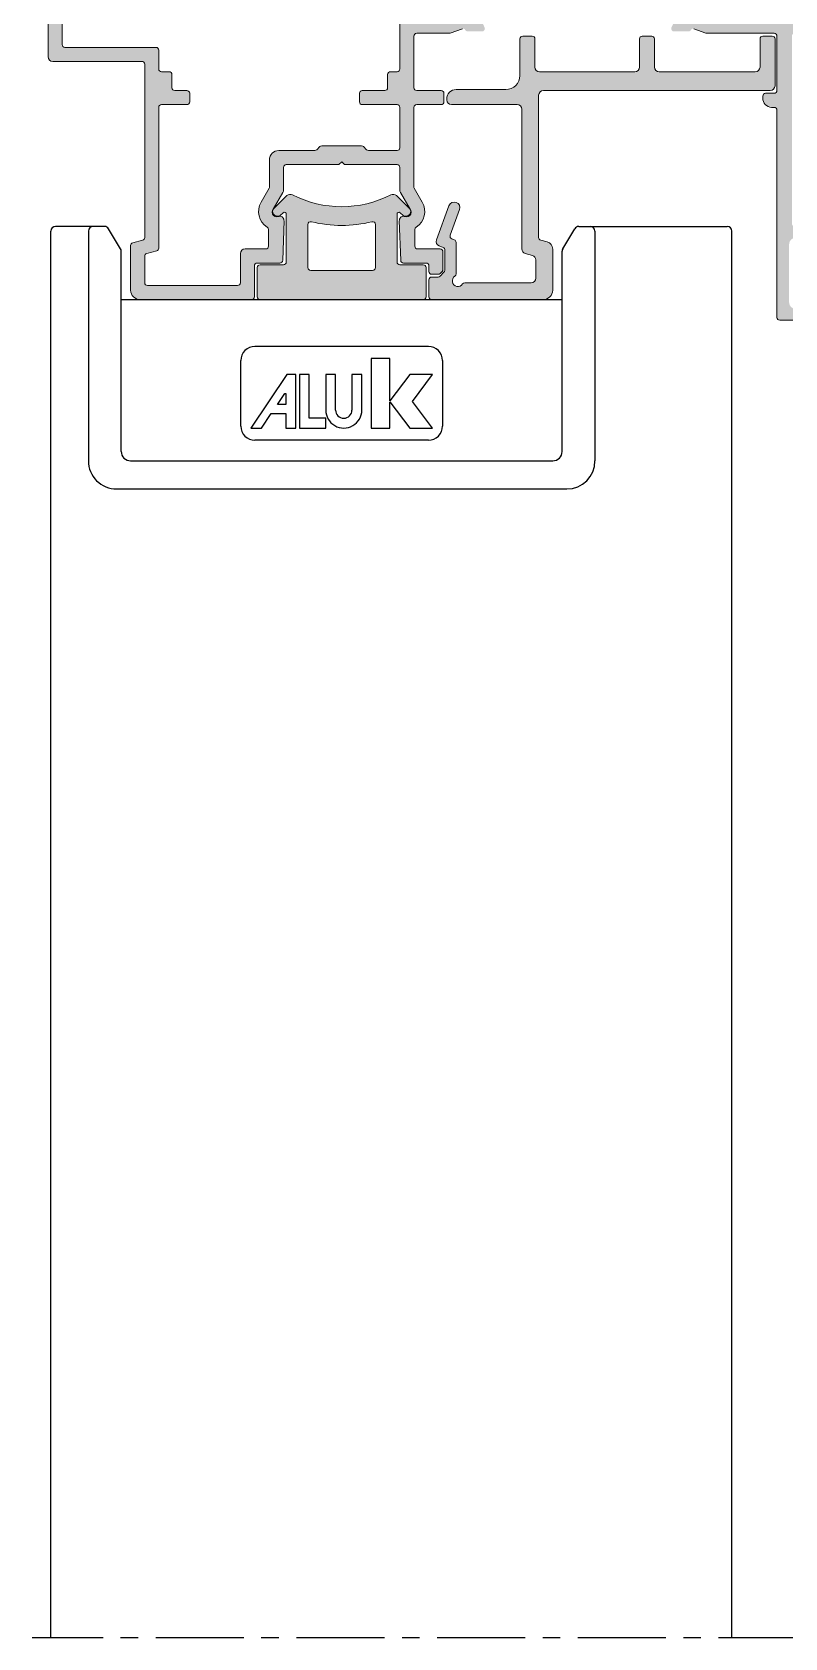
# Model space of a CAD drawing. Header units: millimetres. Extents: x -576 to 4430, y -1196 to 2690.
# Drawn here: x 2194.8 to 2235, y -696.5 to -610.9 of the extents above; entities that cross this region are included whole.
import ezdxf

# ---------------------------------------------------------------- set-up
doc = ezdxf.new("R2010")
doc.units = ezdxf.units.MM
doc.header["$LTSCALE"] = 0.25
doc.header["$MEASUREMENT"] = 0
doc.linetypes.add('CENTER', pattern=[2, 1.25, -0.25, 0.25, -0.25])
for name, color, linetype, lineweight in [('01_Aluminium [Thin]', 141, 'Continuous', 18), ('01_Fill Plastic', 253, 'Continuous', 0), ('01_Plastic', 3, 'Continuous', 20)]:
    doc.layers.add(name, color=color, linetype=linetype, lineweight=lineweight)
doc.layers.add('01_Fill Aluminum', color=7, linetype='Continuous', lineweight=0, true_color=0xdcdcdc)
doc.layers.add('ASSI', color=1, linetype='CENTER')
doc.layers.add('FINE', color=7, linetype='Continuous')

msp = doc.modelspace()

# ---------------------------------------------------------------- hatches: boundary and pattern name
at = {"layer": '01_Fill Aluminum', "ltscale": 0.25}
h = msp.add_hatch(color=256, dxfattribs=at)
h.dxf.hatch_style = 1
h.paths.add_polyline_path([(2218.813957790859, -603.5622704521099), (2218.024493671455, -603.5674990015009, 0.2944133975809888), (2217.917930254977, -603.6372048690798), (2217.914646103955, -603.6445811930477, -0.3927928019922019), (2217.767544930004, -603.7073582839731), (2217.092006492497, -603.4644401764328), (2216.331898843328, -603.4644401764331, 0.4142135623730049), (2216.181898843328, -603.6144401764328), (2216.181898843328, -605.8144401764326, -0.4142135623730951), (2216.031898843328, -605.9644401764328), (2204.731898843327, -605.9644401764328, -0.4142135623730949), (2204.581898843328, -605.8144401764331), (2204.581898843328, -603.6144401764327, 0.41421356237315), (2204.431898843327, -603.4644401764328), (2203.216827400172, -603.4644401764331, 0.2634471391022748), (2203.088203461316, -603.5372658131188), (2202.853274904471, -603.9288134078612, 0.1359329595457026), (2202.831898843328, -604.0059877711755), (2202.831898843328, -604.0644401764331, 0.4142135623730949), (2202.981898843327, -604.2144401764328), (2203.681898843327, -604.2144401764328, -0.4142135623730951), (2203.831898843328, -604.3644401764332), (2203.831898843328, -605.8144401764326, -0.4142135623730951), (2203.681898843327, -605.9644401764328), (2196.731898843327, -605.9644401764328, -0.4142135623730949), (2196.581898843328, -605.8144401764331), (2196.581898843328, -604.3644401764327, -0.414213562373095), (2196.731898843328, -604.2144401764328), (2197.681898843327, -604.2144401764328, 0.4142135623730951), (2197.831898843328, -604.0644401764326), (2197.831898843328, -604.0059877711753, 0.1359329595457046), (2197.810522782184, -603.9288134078613), (2197.575594225339, -603.537265813119, 0.2634471391023238), (2197.446970286482, -603.4644401764328), (2195.831898843327, -603.4644401764328, 0.4142135623730949), (2195.681898843327, -603.6144401764332), (2195.681898843327, -612.2144401764328, 0.4142135623730951), (2195.931898843327, -612.4644401764328), (2200.681898843327, -612.4644401764328, -0.4142135623730951), (2200.831898843328, -612.6144401764332), (2200.831898843328, -621.8493411282357, -0.3394542588633374), (2200.720721700093, -621.9942300021793), (2200.193075986562, -622.1356122450097, 0.3394542588633362), (2200.081898843328, -622.2805011189528), (2200.081898843328, -624.6644401764329, 0.4142135623730951), (2200.581898843328, -625.1644401764329), (2206.531898843328, -625.1644401764329, 0.4142135623730951), (2206.681898843328, -625.0144401764326), (2206.681898843328, -623.3644401764327, -0.414213562373095), (2206.831898843328, -623.2144401764328), (2208.037045527107, -623.2144401764328, 0.4040262258352606), (2208.18695415116, -623.0696751009382), (2208.260165895364, -620.9731650506084, 0.4244748162094996), (2208.010318188609, -620.7144401764328), (2207.902213468949, -620.7144401764328, -0.577350269189642), (2207.685707118003, -620.3394401764326), (2208.198405194273, -619.4514210593899, 0.1316524975874089), (2208.231898843327, -619.32642105939), (2208.231898843327, -618.1144401764332, -0.4142135623730949), (2208.381898843327, -617.9644401764328), (2211.181898843328, -617.9644401764328), (2211.331898843328, -617.8144401764328), (2211.481898843327, -617.9644401764328), (2214.281898843328, -617.9644401764328, -0.4142135623730951), (2214.431898843328, -618.1144401764332), (2214.431898843328, -619.32642105939, 0.1316524975874098), (2214.465392492382, -619.4514210593899), (2214.978090568652, -620.3394401764326, -0.5773502691896399), (2214.761584217706, -620.7144401764328), (2214.653479498046, -620.7144401764328, 0.424474816209498), (2214.403631791291, -620.9731650506084), (2214.476843535495, -623.0696751009382, 0.4040262258352624), (2214.626752159548, -623.2144401764328), (2215.831898843327, -623.2144401764328, -0.4142135623730952), (2215.981898843327, -623.3644401764327), (2215.981898843327, -623.6644401764325, 0.4142135623730951), (2216.131898843327, -623.8144401764328), (2216.469766808971, -623.8144401764328, 0.1989123673791299), (2216.575832826149, -623.770506193611), (2216.687964860505, -623.6583741592553, 0.1989123673801836), (2216.731898843327, -623.5523081420773), (2216.731898843327, -622.6144401764327, 0.4142135623730952), (2216.581898843327, -622.4644401764328), (2215.381898843327, -622.4644401764328, -0.4142135623730951), (2215.231898843327, -622.3144401764326), (2215.231898843327, -621.4327943292307, -0.2556261226087317), (2215.300988239985, -621.306487265822, 0.4007659234398278), (2215.627609621491, -619.9644401764326), (2215.201982693752, -619.2272327125204, -0.1316524975874248), (2215.18188650432, -619.1522327125203), (2215.18188650432, -614.9144401764328, -0.414213562373095), (2215.331886504319, -614.764440176433), (2216.63188650432, -614.764440176433, 0.4142135623730951), (2216.78188650432, -614.6144401764327), (2216.78188650432, -614.1644401764332, 0.414213562373043), (2216.63188650432, -614.014440176433), (2215.331886504319, -614.0144401764328, -0.4142135623730429), (2215.18188650432, -613.864440176433), (2215.18188650432, -611.1144401764327, -0.414213562373095), (2215.33188650432, -610.9644401764328), (2217.091980278992, -610.9644401764328), (2217.767544930004, -610.7215126427297, -0.4030676595760349), (2217.916352452828, -610.7879518855639, 0.3037679387647997), (2218.024493671455, -610.8613719252016), (2218.813957790859, -610.8666004745926, 0.5465408765687955), (2218.951711025474, -610.6549859774974), (2218.476989132204, -609.6013548078122, 0.177975048919265), (2218.404521164159, -609.52744960593), (2218.150809720398, -609.4070900006373, 0.5773502691893199), (2218.008273588504, -609.5054945285056), (2218.012924506849, -609.5630419202095, -0.2679491924309137), (2217.94863281842, -609.6985652716986), (2217.134254530291, -610.2607982289496), (2217.042911256978, -610.3014668749942, -0.8554952860589891), (2216.881891102555, -610.0526279511788, 0.2134110148111252), (2216.93188650432, -609.9408286652605), (2216.93188650432, -608.0144354633513, -0.414213562373095), (2217.081886504319, -607.8644354633516), (2217.192483178547, -607.8644354633516, -0.1378721067476017), (2217.270634623323, -607.8864028437604), (2218.029785541135, -608.349790543079, 0.5855240683198819), (2218.18188650432, -608.2644354633514), (2218.18188650432, -606.1644354633513, 0.5855240683198712), (2218.029785541135, -606.0790803836237), (2217.270634623323, -606.5424680829424, -0.1378721067476047), (2217.192483178547, -606.5644354633512), (2217.081886504319, -606.5644354633512, -0.4142135623730949), (2216.93188650432, -606.4144354633514), (2216.93188650432, -604.4880422614423, 0.213411014811122), (2216.881891102555, -604.376242975524, -0.8554952860589611), (2217.042911256978, -604.1274040517086), (2217.134254530291, -604.1680726977531), (2217.94863281842, -604.7303056550041, -0.3390268321755038), (2218.012642441241, -604.9011543584186, 0.6556531355642414), (2218.150809720398, -605.0217809260655), (2218.404521164159, -604.9014213207728, 0.1779757333228738), (2218.476989295711, -604.8275157559901), (2218.951711025474, -603.7738849492052, 0.5465408765688166)])
h.paths.add_polyline_path([(2205.781898843328, -624.4144401764329, 0.4142135623730951), (2205.931898843328, -624.2644401764326), (2205.931898843328, -622.7144401764328, -0.4142135623730951), (2206.181898843328, -622.4644401764328), (2207.281898843328, -622.4644401764328, 0.4142135623730951), (2207.431898843328, -622.3144401764325), (2207.431898843328, -621.4327943292301, 0.2556261226087645), (2207.36280944667, -621.306487265822, -0.4007659234400295), (2207.036188065165, -619.9644401764319), (2207.461802653895, -619.2272540843105, 0.1316524975875733), (2207.481898843327, -619.1522540843106), (2207.481898843327, -617.7144401764328, -0.4142135623730951), (2207.981898843327, -617.2144401764328), (2209.894766808971, -617.2144401764328, 0.1989123673792934), (2210.000832826149, -617.170506193611), (2210.162964860506, -617.0083741592547, -0.1989123673792926), (2210.269030877684, -616.9644401764328), (2212.394766808971, -616.9644401764328, -0.1989123673792934), (2212.500832826149, -617.0083741592547), (2212.662964860506, -617.170506193611, 0.1989123673792927), (2212.769030877684, -617.2144401764328), (2214.28188650432, -617.2144401764328, 0.4142135623730901), (2214.43188650432, -617.064440176433), (2214.43188650432, -614.9144401764327, 0.4142135623730926), (2214.28188650432, -614.7644401764328), (2212.43188650432, -614.7644401764328, -0.4142135623730958), (2212.28188650432, -614.614440176433), (2212.28188650432, -614.1644401764327, -0.414213562373094), (2212.43188650432, -614.0144401764328), (2213.63188650432, -614.0144401764328, 0.4142135623730949), (2213.78188650432, -613.8644401764326), (2213.78188650432, -613.1644401764327, -0.4142135623731013), (2213.93188650432, -613.0144401764328), (2214.28188650432, -613.0144401764328, 0.4142135623730982), (2214.43188650432, -612.864440176433), (2214.43188650432, -610.3644401764327, -0.4142135623730963), (2214.58188650432, -610.2144401764328), (2216.03188650432, -610.2144401764328, 0.4142135623730959), (2216.18188650432, -610.0644401764331), (2216.18188650432, -606.8644401764327, 0.414213562373094), (2216.03188650432, -606.7144401764328), (2214.681898843327, -606.7144401764328, 0.4142135623730958), (2214.531898843327, -606.8644401764332), (2214.531898843327, -607.3144401764331, -0.4142135623730916), (2214.381898843328, -607.4644401764328), (2213.931898843327, -607.4644401764328, -0.4142135623730979), (2213.781898843327, -607.3144401764326), (2213.781898843327, -606.8644401764327, 0.4142135623730952), (2213.631898843327, -606.7144401764328), (2202.431898843327, -606.7144401764328, 0.4142135623730946), (2202.281898843327, -606.8644401764327), (2202.281898843327, -607.3144401764331, -0.4142135623730933), (2202.131898843328, -607.4644401764328), (2201.681898843327, -607.4644401764328, -0.414213562373096), (2201.531898843327, -607.3144401764331), (2201.531898843327, -606.8644401764327, 0.414213562373095), (2201.381898843327, -606.7144401764328), (2196.581898843327, -606.7144401764328, 0.4142135623730933), (2196.431898843327, -606.8644401764332), (2196.431898843327, -611.5644401764326, 0.4142135623730963), (2196.581898843327, -611.7144401764328), (2201.431898843327, -611.7144401764328, -0.4142135623730945), (2201.581898843328, -611.8644401764332), (2201.581898843328, -612.8644401764332, 0.4142135623730901), (2201.731898843327, -613.014440176433), (2202.131898843328, -613.014440176433, -0.4142135623730957), (2202.281898843327, -613.1644401764328), (2202.281898843327, -613.8644401764332, 0.414213562373095), (2202.431898843327, -614.014440176433), (2203.081898843328, -614.014440176433, -0.414213562373095), (2203.231898843327, -614.1644401764328), (2203.231898843327, -614.6144401764332, -0.4142135623730957), (2203.081898843328, -614.764440176433), (2201.731898843327, -614.764440176433, 0.4142135623730945), (2201.581898843328, -614.9144401764328), (2201.581898843328, -622.4248363692199, -0.3394542588633371), (2201.470721700093, -622.5697252431636), (2200.943075986562, -622.711107485994, 0.3394542588633372), (2200.831898843328, -622.8559963599371), (2200.831898843328, -624.264440176433, 0.414213562373095), (2200.981898843328, -624.4144401764329)], flags=16)
h.paths.add_polyline_path([(2229.04981511778, -610.8666004745926), (2229.839279237184, -610.8613719252019, 0.2944133975810649), (2229.945842653662, -610.7916660576229), (2229.949126804684, -610.7842897336551, -0.3927928019923496), (2230.096227978635, -610.7215126427297), (2230.771792629647, -610.9644401764328), (2234.381448535483, -610.9644401764328, -0.4142135623730949), (2234.531448535483, -611.1144401764329), (2234.531448535483, -614.014440176433, -0.4142135623730952), (2234.381448535483, -614.1644401764331), (2233.931448535483, -614.1644401764331, 0.4142135623730951), (2233.781448535483, -614.3144401764332), (2233.781448535483, -614.4144401764332, 0.3918366946533796), (2234.242986997022, -614.9129586916954), (2234.392986997022, -614.9129586916954, -0.3918366946540662), (2234.531448535483, -615.062514246274), (2234.531448535484, -626.1144401764274, 0.4142135623730361), (2234.681448535484, -626.2644401764269), (2236.631448535484, -626.2644401764271, 0.4142135623733005), (2236.781448535485, -626.1144401764266), (2236.781448535484, -625.3644401764273, 0.414213562373114), (2236.431448535484, -625.0144401764271, 0.4142135623732815), (2236.281448535484, -625.1644401764273), (2236.281448535484, -625.5144401764268, -0.4142135623734753), (2236.131448535484, -625.6644401764272), (2235.531448535484, -625.6644401764272, -0.4142135623731381), (2235.181448535483, -625.3144401764267), (2235.181448535484, -622.2144401764274, -0.4142135623729415), (2235.531448535484, -621.8644401764275), (2236.131448535484, -621.8644401764273, -0.4142135623735862), (2236.281448535484, -622.014440176428), (2236.281448535484, -622.364440176427, 0.414213562372956), (2236.431448535483, -622.5144401764273, 0.4142135623737037), (2236.781448535484, -622.1644401764272), (2236.781448535484, -620.6644401764274, 0.4142135623730053), (2236.631448535484, -620.5144401764273), (2236.431448535484, -620.5144401764273, 0.4142135623727999), (2236.281448535484, -620.6644401764268), (2236.281448535484, -621.1144401764276, -0.4142135623730082), (2236.131448535484, -621.2644401764276), (2235.481448535484, -621.2644401764271, -0.4142135623728596), (2235.331448535484, -621.1144401764274), (2235.331448535484, -611.1144401764328, -0.4142135623731228), (2235.481448535484, -610.9644401764328), (2242.841542310154, -610.9644401764328), (2243.517106961166, -610.7215126427297, -0.4030676595763871), (2243.665914483989, -610.7879518855639, 0.3037679387651201), (2243.774055702617, -610.8613719252019), (2244.56351982202, -610.8666004745926, 0.5465408765687315), (2244.701273056635, -610.6549859774974), (2244.226551163365, -609.6013548078122, 0.1779750489194342), (2244.15408319532, -609.5274496059297), (2243.900371751559, -609.4070900006375, 0.5773502691891856), (2243.757835619666, -609.5054945285058), (2243.762486538011, -609.5630419202095, -0.2679491924310124), (2243.698194849581, -609.6985652716988), (2242.883816561453, -610.2607982289499), (2242.792473288139, -610.3014668749943, -0.8554952860580054), (2242.631453133716, -610.0526279511788, 0.2134110148110835), (2242.681448535481, -609.9408286652605), (2242.681448535481, -608.0144354633516, -0.4142135623730951), (2242.831448535481, -607.8644354633516), (2242.942045209708, -607.8644354633516, -0.1378721067475742), (2243.020196654484, -607.8864028437603), (2243.779347572297, -608.3497905430792, 0.5855240683198383), (2243.931448535481, -608.2644354633516), (2243.931448535481, -606.1644354633513, 0.5855240683198427), (2243.779347572297, -606.0790803836238), (2243.020196654484, -606.5424680829427, -0.1378721067475907), (2242.942045209708, -606.5644354633514), (2242.831448535481, -606.5644354633514, -0.4142135623730812), (2242.681448535481, -606.4144354633514), (2242.681448535481, -604.4880422614425, 0.2134110148111365), (2242.631453133716, -604.3762429755242, -0.8554952860591198), (2242.79247328814, -604.1274040517086), (2242.883816561453, -604.1680726977531), (2243.698194849581, -604.730305655004, -0.3390268321752412), (2243.762204472403, -604.9011543584187, 0.6556531355637474), (2243.900371751559, -605.0217809260655), (2244.15408319532, -604.9014213207732, 0.1779757333230566), (2244.226551326873, -604.8275157559904), (2244.701273056635, -603.7738849492055, 0.5465408765689055), (2244.56351982202, -603.5622704521099), (2243.774055702617, -603.5674990015011, 0.2944133975808989), (2243.667492286139, -603.63720486908), (2243.664208135116, -603.6445811930479, -0.3927928019923478), (2243.517106961166, -603.7073582839732), (2242.841568523659, -603.4644401764328), (2241.931460874489, -603.4644401764331, 0.4142135623730117), (2241.781460874489, -603.6144401764328), (2241.781460874489, -605.8144401764325, -0.4142135623730814), (2241.631460874489, -605.9644401764326), (2231.981874065312, -605.9644401764333, -0.4142135623731159), (2231.831874065311, -605.814440176433), (2231.831874065311, -603.6144401764329, 0.4142135623730953), (2231.681874065311, -603.4644401764328), (2230.771766416142, -603.4644401764328), (2230.096227978635, -603.7073582839732, -0.4030676595762869), (2229.947420455811, -603.6409190411391, 0.3037679387649529), (2229.839279237184, -603.5674990015011), (2229.04981511778, -603.5622704521099, 0.5465408765689136), (2228.912061883165, -603.7738849492055), (2229.386783776435, -604.8275161188908, 0.1779750489194297), (2229.45925174448, -604.9014213207732), (2229.712963188241, -605.0217809260655, 0.5773502691891791), (2229.855499320135, -604.9233763981972), (2229.85084840179, -604.8658290064935, -0.267949192430994), (2229.915140090219, -604.730305655004), (2230.729518378348, -604.1680726977531), (2230.820861651661, -604.1274040517086, -0.8554952860589552), (2230.981881806084, -604.3762429755242, 0.2134110148111251), (2230.931886404319, -604.4880422614425), (2230.931886404319, -606.4144354633514, -0.4142135623730951), (2230.781886404319, -606.5644354633514), (2230.671289730092, -606.5644354633514, -0.1378721067475908), (2230.593138285316, -606.5424680829427), (2229.833987367504, -606.0790803836238, 0.5855240683198569), (2229.681886404319, -606.1644354633513), (2229.681886404319, -608.2644354633517, 0.5855240683198569), (2229.833987367504, -608.3497905430792), (2230.593138285316, -607.8864028437603, -0.1378721067475863), (2230.671289730092, -607.8644354633516), (2230.781886404319, -607.8644354633516, -0.4142135623730952), (2230.931886404319, -608.0144354633516), (2230.931886404319, -609.9408286652605, 0.21341101481114), (2230.981881806084, -610.0526279511788, -0.8554952860589723), (2230.820861651661, -610.3014668749944), (2230.729518378348, -610.2607982289499), (2229.915140090219, -609.6985652716988, -0.3390268321753417), (2229.851130467398, -609.5277165682844, 0.65565313556387), (2229.712963188241, -609.4070900006375), (2229.45925174448, -609.5274496059297, 0.1779757333230429), (2229.386783612928, -609.6013551707126), (2228.912061883165, -610.6549859774974, 0.546540876568725)])
h.paths.add_polyline_path([(2241.781448535482, -610.2144401764328, 0.414213562373081), (2241.931448535481, -610.0644401764331), (2241.931448535481, -606.8644401764328, 0.4142135623730964), (2241.781448535481, -606.7144401764328), (2231.831886404319, -606.7144401764328, 0.4142135623730951), (2231.681886404319, -606.8644401764328), (2231.681886404319, -610.0644401764331, 0.414213562373095), (2231.831886404319, -610.2144401764328)], flags=16)
at = {"layer": '01_Fill Plastic', "ltscale": 0.25}
h = msp.add_hatch(color=256, dxfattribs=at)
h.dxf.hatch_style = 1
h.paths.add_polyline_path([(2221.831898843337, -614.2644401764326), (2221.831898843337, -621.8491984294703, 0.3397880240131785), (2221.943249445753, -621.9941336704106), (2222.28496390356, -622.0852575258259, -0.3397880240131774), (2222.581898843337, -622.4717515016667), (2222.581898843337, -624.6644401764329, -0.4142135623731062), (2222.081898843337, -625.1644401764329), (2216.131898843336, -625.1644401764327, -0.4142135623730843), (2215.981898843336, -625.0144401764329), (2215.981898843336, -624.1144401764326, -0.414213562373095), (2216.131898843336, -623.9644401764328), (2216.468052680155, -623.9644401764328, 0.1989123673799363), (2216.574118697334, -623.9205061936104), (2216.78625073169, -623.7083741592546, 0.1989123673793801), (2216.830184714511, -623.6023081420772), (2216.830184714511, -622.5263119988406, 0.3070630604113988), (2216.735697435952, -622.3869623029021), (2216.528310006924, -622.3043453979963, -0.405838732954859), (2216.38602426469, -621.9862722556302), (2217.053010968455, -620.1614476111138, -0.9993219398844807), (2217.616675110584, -620.3670376643593), (2217.118110888341, -621.7368316070713, 0.4054437833679085), (2217.203552060017, -621.9274843245104), (2217.335697435953, -621.9801270618673, -0.3070630604108127), (2217.430184714512, -622.119476757806), (2217.430184714512, -623.790274437755, -0.2504916501731042), (2217.363518047845, -623.9149963506475, 1.218525456647234), (2217.779628540296, -624.3311068430994, -0.2504916501723394), (2217.904350453188, -624.2644401764328), (2221.431898843336, -624.2644401764328, 0.4142135623730951), (2221.681898843336, -624.0144401764328), (2221.681898843336, -623.0479602364792, 0.339788024013038), (2221.496314505976, -622.8064015015791), (2221.117483180696, -622.7053798148376, -0.3397880240130394), (2220.931898843336, -622.463821079937), (2220.931898843336, -615.0144401764326, 0.4142135623730951), (2220.681898843336, -614.7644401764326), (2217.181898843336, -614.7644401764326, -0.4387132090945285), (2216.932757751048, -614.4937347149919, -0.4314898525471263), (2217.431898843336, -613.9644401764326), (2220.081898843337, -613.9644401764326, 0.4142135623730951), (2220.831898843337, -613.2144401764326), (2220.831898843337, -611.2644401764326, -0.414213562373095), (2220.981898843336, -611.1144401764327), (2221.481898843336, -611.1144401764327, -0.414213562373095), (2221.631898843336, -611.2644401764323), (2221.631898843336, -612.7644401764326, 0.4142135623730819), (2221.881898843336, -613.0144401764326), (2226.956673689409, -613.0144401764328, 0.4142135623731096), (2227.206673689409, -612.7644401764328), (2227.206673689409, -611.264440176433, -0.4142135623730948), (2227.356673689409, -611.1144401764327), (2227.85667368941, -611.1144401764327, -0.4142135623730952), (2228.00667368941, -611.2644401764326), (2228.00667368941, -612.7644401764328, 0.4142135623731076), (2228.25667368941, -613.0144401764328), (2233.381448535482, -613.0144401764326, 0.4142135623730826), (2233.631448535482, -612.7644401764326), (2233.631448535482, -611.2644401764328, -0.4142135623730952), (2233.781448535482, -611.1144401764327), (2234.281448535483, -611.1144401764327, -0.4142135623730949), (2234.431448535483, -611.2644401764323), (2234.431448535483, -613.7644401764326, -0.4142135623730951), (2234.181448535483, -614.0144401764326), (2222.081898843337, -614.0144401764326, 0.4142135623730951)])
h = msp.add_hatch(color=256, dxfattribs=at)
h.dxf.hatch_style = 1
h.paths.add_polyline_path([(2215.831898843328, -623.4598259841223, 0.4142135623730951), (2215.681898843327, -623.3098259841222), (2214.431898843327, -623.3098259841222, -0.4142135623731469), (2214.281898843327, -623.1598259841221), (2214.281898843328, -620.6048007309527, -0.6681786379187011), (2214.452609521446, -620.534090052834), (2214.605122148031, -620.6866026794188, 1), (2214.958675538624, -620.3330492888255), (2214.247239639885, -619.6216133900873, 0.3256763120949556), (2213.956356107036, -619.5759499144981, -0.2415265351771063), (2208.707441579619, -619.575949914498, 0.3256763120949605), (2208.416558046769, -619.6216133900873), (2207.705122148031, -620.3330492888252, 1), (2208.058675538624, -620.6866026794187), (2208.211188165209, -620.534090052834, -0.668178637919299), (2208.381898843328, -620.6048007309527), (2208.381898843328, -623.1598259841221, -0.4142135623730951), (2208.231898843328, -623.3098259841222), (2206.981898843328, -623.3098259841222, 0.414213562373095), (2206.831898843328, -623.4598259841222), (2206.831898843328, -625.009825984122, 0.4142135623730952), (2206.981898843328, -625.1598259841221), (2215.681898843327, -625.1598259841221, 0.4142135623730951), (2215.831898843328, -625.0098259841221)])
h.paths.add_polyline_path([(2209.681898843327, -623.6098259841222, -0.4142135623730749), (2209.531898843327, -623.4598259841222), (2209.531898843327, -621.1596394143605, -0.4868428963626836), (2209.717768408545, -621.0139912963118, 0.1213251937950563), (2212.94602927811, -621.0139912963118, -0.4868428963626765), (2213.131898843328, -621.1596394143603), (2213.131898843328, -623.4598259841223, -0.414213562373115), (2212.981898843328, -623.6098259841224)], flags=16)

# ---------------------------------------------------------------- linework, layer by layer
at = {"layer": '01_Aluminium [Thin]'}
for points in [[(2217.767544930004, -610.7215126427297), (2217.116587446058, -610.95559164003, -0.08651342436155109), (2217.065830532003, -610.9644401764328), (2215.331886504319, -610.9644401764328, 0.4142135623730949), (2215.18188650432, -611.1144401764329), (2215.18188650432, -613.8644401764329, 0.414213562373095), (2215.331886504319, -614.0144401764328), (2216.631886504319, -614.014440176433, -0.414213562373095), (2216.78188650432, -614.1644401764329), (2216.78188650432, -614.6144401764329, -0.414213562373095), (2216.631886504319, -614.764440176433), (2215.331886504319, -614.764440176433, 0.414213562373095), (2215.18188650432, -614.9144401764329), (2215.18188650432, -619.1522327125206, 0.1316524975873603), (2215.201982693752, -619.2272327125206), (2215.627609621491, -619.9644401764328, -0.4007659234396727), (2215.300988239986, -621.3064872658219, 0.2556261226086504), (2215.231898843327, -621.4327943292303), (2215.231898843327, -622.314440176433, 0.414213562373095), (2215.381898843328, -622.4644401764328), (2216.581898843328, -622.4644401764328, -0.4142135623730953), (2216.731898843327, -622.6144401764329), (2216.731898843327, -623.552308142077, -0.1989123673796919), (2216.687964860505, -623.6583741592549), (2216.575832826149, -623.7705061936108, -0.198912367379658), (2216.469766808971, -623.8144401764328), (2216.131898843328, -623.8144401764328, -0.414213562373095), (2215.981898843327, -623.6644401764329), (2215.981898843327, -623.3644401764329, 0.4142135623730953), (2215.831898843328, -623.2144401764328), (2214.626752159548, -623.2144401764328, -0.4040262258352689), (2214.476843535495, -623.0696751009382), (2214.403631791291, -620.9731650506085, -0.424474816209625), (2214.653479498046, -620.7144401764328), (2214.761584217706, -620.7144401764328, 0.5773502691894787), (2214.978090568652, -620.3394401764328), (2214.465392492381, -619.4514210593893, -0.1316524975874188), (2214.431898843328, -619.3264210593893), (2214.431898843328, -618.1144401764329, 0.414213562373095), (2214.281898843327, -617.9644401764328), (2211.481898843327, -617.9644401764328), (2211.331898843328, -617.8144401764328), (2211.181898843328, -617.9644401764328), (2208.381898843328, -617.9644401764328, 0.4142135623730949), (2208.231898843327, -618.1144401764329), (2208.231898843327, -619.3264210593893, -0.131652497587419), (2208.198405194274, -619.4514210593893), (2207.685707118003, -620.3394401764328, 0.5773502691894785), (2207.902213468949, -620.7144401764328), (2208.010318188609, -620.7144401764328, -0.424474816209625), (2208.260165895364, -620.9731650506085), (2208.18695415116, -623.0696751009382, -0.4040262258352689), (2208.037045527107, -623.2144401764328), (2206.831898843328, -623.2144401764328, 0.4142135623730949), (2206.681898843328, -623.3644401764329), (2206.681898843328, -625.0144401764328, -0.414213562373095), (2206.531898843327, -625.1644401764329), (2200.581898843328, -625.1644401764329, -0.414213562373095), (2200.081898843328, -624.6644401764329), (2200.081898843328, -622.280501118953, -0.3394542588634681), (2200.193075986562, -622.1356122450097), (2200.720721700092, -621.9942300021794, 0.3394542588633449), (2200.831898843328, -621.8493411282361), (2200.831898843328, -612.6144401764329, 0.414213562373095), (2200.681898843327, -612.4644401764328), (2195.931898843327, -612.4644401764328, -0.414213562373095), (2195.681898843327, -612.2144401764328), (2195.681898843327, -603.6144401764329, -0.4142135623730949)], [(2214.43188650432, -610.3644401764329), (2214.43188650432, -612.8644401764329, -0.4142135623730982), (2214.28188650432, -613.0144401764328), (2213.93188650432, -613.0144401764328, 0.4142135623730909), (2213.78188650432, -613.1644401764329), (2213.78188650432, -613.8644401764329, -0.4142135623730878), (2213.631886504319, -614.0144401764328), (2212.43188650432, -614.0144401764328, 0.4142135623730871), (2212.28188650432, -614.1644401764329), (2212.28188650432, -614.6144401764329, 0.4142135623731097), (2212.43188650432, -614.7644401764328), (2214.28188650432, -614.7644401764328, -0.4142135623730927), (2214.43188650432, -614.9144401764329), (2214.43188650432, -617.0644401764328, -0.4142135623730987), (2214.28188650432, -617.2144401764328), (2212.769030877684, -617.2144401764328, -0.198912367379649), (2212.662964860506, -617.1705061936109), (2212.500832826149, -617.0083741592548, 0.198912367379658), (2212.394766808971, -616.9644401764328), (2210.269030877684, -616.9644401764328, 0.1989123673796489), (2210.162964860506, -617.0083741592548), (2210.000832826149, -617.1705061936109, -0.198912367379658), (2209.894766808971, -617.2144401764328), (2207.981898843327, -617.2144401764328, 0.414213562373091), (2207.481898843327, -617.7144401764328), (2207.481898843327, -619.1522540843091, -0.1316524975873932), (2207.461802653896, -619.2272540843092), (2207.036188065164, -619.9644401764328, 0.4007659234395527), (2207.362809446669, -621.3064872658217, -0.2556261226085292), (2207.431898843328, -621.4327943292294), (2207.431898843328, -622.3144401764328, -0.414213562373095), (2207.281898843327, -622.4644401764328), (2206.181898843328, -622.4644401764328, 0.414213562373095), (2205.931898843328, -622.7144401764328), (2205.931898843328, -624.2644401764328, -0.414213562373095), (2205.781898843327, -624.4144401764329), (2200.981898843327, -624.4144401764329, -0.414213562373095), (2200.831898843328, -624.2644401764328), (2200.831898843328, -622.8559963599373, -0.3394542588633759), (2200.943075986562, -622.711107485994), (2201.470721700092, -622.5697252431637, 0.3394542588633749), (2201.581898843328, -622.4248363692202), (2201.581898843328, -614.9144401764329, -0.4142135623730963), (2201.731898843327, -614.764440176433), (2203.081898843328, -614.764440176433, 0.4142135623730966), (2203.231898843327, -614.6144401764329), (2203.231898843327, -614.1644401764329, 0.414213562373095), (2203.081898843328, -614.014440176433), (2202.431898843327, -614.014440176433, -0.414213562373095), (2202.281898843327, -613.8644401764329), (2202.281898843327, -613.1644401764329, 0.4142135623730981), (2202.131898843328, -613.014440176433), (2201.731898843327, -613.014440176433, -0.4142135623730988), (2201.581898843328, -612.8644401764329), (2201.581898843328, -611.8644401764329, 0.4142135623730945), (2201.431898843327, -611.7144401764328), (2196.581898843328, -611.7144401764328, -0.4142135623730965), (2196.431898843327, -611.564440176433), (2196.431898843327, -606.8644401764329, -0.4142135623730933)], [(2230.096227978635, -610.7215126427297), (2230.747185462581, -610.9555916400302, 0.08651342436155265), (2230.797942376636, -610.9644401764328), (2234.381448535483, -610.9644401764328, -0.4142135623730118), (2234.531448535483, -611.1144401764329), (2234.531448535483, -614.0144401764328, -0.4142135623730396), (2234.381448535483, -614.1644401764329), (2233.931448535483, -614.1644401764329, 0.414213562372984), (2233.781448535483, -614.314440176433), (2233.781448535483, -614.4144401764329, 0.3918366946534497), (2234.242986997022, -614.9129586916952), (2234.392986997022, -614.9129586916952, -0.3918366946534604), (2234.531448535483, -615.0625142462736), (2234.531448535484, -626.1144401764273, 0.4142135623730396), (2234.681448535484, -626.2644401764269), (2236.631448535484, -626.2644401764273, 0.4142135623733448)]]:
    msp.add_lwpolyline(points, format="xyb", dxfattribs=at)
at = {"layer": '01_Plastic'}
for points in [[(2216.468052680155, -623.9644401764331), (2216.131898843336, -623.9644401764328, 0.414213562373095), (2215.981898843336, -624.1144401764329), (2215.981898843336, -625.0144401764328, 0.4142135623730948), (2216.131898843336, -625.1644401764329), (2222.081898843337, -625.1644401764329, 0.414213562373095), (2222.581898843337, -624.6644401764329), (2222.581898843337, -622.4717515016664, 0.3397880240130738), (2222.28496390356, -622.0852575258259), (2221.943249445752, -621.9941336704105, -0.3397880240130384), (2221.831898843337, -621.8491984294703), (2221.831898843337, -614.2644401764328, -0.414213562373095), (2222.081898843337, -614.0144401764328), (2234.181448535483, -614.0144401764328, 0.414213562373095), (2234.431448535483, -613.7644401764328), (2234.431448535483, -611.2644401764328, 0.4142135623733169), (2234.281448535483, -611.1144401764329), (2233.781448535483, -611.1144401764329, 0.4142135623733171), (2233.631448535482, -611.2644401764328), (2233.631448535482, -612.7644401764328, -0.414213562373095), (2233.381448535482, -613.0144401764328), (2228.25667368941, -613.014440176433, -0.414213562373095), (2228.00667368941, -612.764440176433), (2228.00667368941, -611.264440176433, 0.4142135623733172), (2227.85667368941, -611.1144401764329), (2227.35667368941, -611.1144401764329, 0.4142135623733168), (2227.206673689409, -611.264440176433), (2227.206673689409, -612.764440176433, -0.414213562373095), (2226.956673689409, -613.014440176433), (2221.881898843336, -613.0144401764328, -0.414213562373095), (2221.631898843336, -612.7644401764328), (2221.631898843336, -611.2644401764328, 0.4142135623733169), (2221.481898843336, -611.1144401764329), (2220.981898843336, -611.1144401764329, 0.414213562372873), (2220.831898843337, -611.2644401764328), (2220.831898843337, -613.2144401764326, -0.414213562373095), (2220.081898843337, -613.9644401764326), (2217.431898843336, -613.9644401764326, 0.414213562373095), (2216.931898843336, -614.4644401764326), (2216.931898843336, -614.5144401764328, 0.414213562373095), (2217.181898843336, -614.7644401764328), (2220.681898843336, -614.7644401764328, -0.414213562373095), (2220.931898843336, -615.0144401764328), (2220.931898843336, -622.4638210799376, 0.3397880240131514), (2221.117483180697, -622.7053798148377), (2221.496314505976, -622.8064015015793, -0.3397880240131634), (2221.681898843336, -623.0479602364794), (2221.681898843336, -624.0144401764328, -0.414213562373095), (2221.431898843336, -624.2644401764328), (2217.904350453188, -624.2644401764328, 0.2504916501724802), (2217.779628540296, -624.3311068430994, -1.218525456645625), (2217.363518047844, -623.9149963506482, 0.2504916501724582), (2217.430184714512, -623.7902744377564), (2217.430184714512, -622.1194767578058, 0.3070630604113563), (2217.335697435952, -621.9801270618673), (2217.203552060018, -621.9274843245107, -0.4054437833685615), (2217.118110888341, -621.7368316070715), (2217.616675110586, -620.3670376643561, 0.9993219398810079), (2217.053010968455, -620.1614476111138), (2216.38602426469, -621.9862722556302, 0.4058387329547654), (2216.528310006924, -622.3043453979963), (2216.735697435953, -622.3869623029022, -0.3070630604113563), (2216.830184714511, -622.5263119988408), (2216.830184714511, -623.6023081420769, -0.198912367379853), (2216.78625073169, -623.7083741592548), (2216.574118697334, -623.9205061936109, -0.1989123673796664)], [(2206.981898843328, -623.3098259841222), (2208.231898843328, -623.3098259841222, 0.4142135623730674), (2208.381898843328, -623.1598259841221), (2208.381898843328, -620.6048007309528, 0.6681786379195107), (2208.211188165209, -620.534090052834), (2208.058675538624, -620.6866026794187, -0.9999999999999395), (2207.705122148031, -620.3330492888254), (2208.416558046769, -619.6216133900875, -0.3256763120949136), (2208.707441579619, -619.5759499144979, 0.2415265351771424), (2213.956356107037, -619.5759499144979, -0.3256763120948713), (2214.247239639886, -619.6216133900875), (2214.958675538624, -620.3330492888254, -0.9999999999999197), (2214.605122148031, -620.6866026794187), (2214.452609521446, -620.534090052834, 0.6681786379192263), (2214.281898843328, -620.6048007309528), (2214.281898843327, -623.1598259841221, 0.4142135623731504), (2214.431898843327, -623.3098259841222), (2215.681898843327, -623.3098259841222, -0.414213562373095), (2215.831898843328, -623.4598259841223), (2215.831898843328, -625.0098259841222, -0.414213562373095), (2215.681898843327, -625.1598259841221), (2206.981898843328, -625.1598259841221, -0.414213562373178), (2206.831898843328, -625.009825984122), (2206.831898843328, -623.4598259841221, -0.4142135623730396)], [(2209.681898843327, -623.6098259841222, -0.4142135623731504), (2209.531898843327, -623.4598259841223), (2209.531898843327, -621.1596394143603, -0.4868428963626937), (2209.717768408545, -621.0139912963118, 0.1213251937950482), (2212.94602927811, -621.0139912963118, -0.4868428963626938), (2213.131898843328, -621.1596394143603), (2213.131898843328, -623.4598259841223, -0.4142135623731504), (2212.981898843328, -623.6098259841224)]]:
    msp.add_lwpolyline(points, format="xyb", close=True, dxfattribs=at)
at = {"layer": 'ASSI', "ltscale": 15}
msp.add_line((2266.110442029063, -696.5374484821215), (2194.831898842781, -696.53744848237), dxfattribs=at)
at = {"layer": 'FINE'}
for p, q in [((2195.831898842781, -696.5374484821215), (2195.83189884256, -621.5144401764478)), ((2198.690351247818, -621.2644401764464), (2196.08189884256, -621.2644401764483)), ((2197.83189884256, -621.5144401764469), (2197.831898842568, -633.7644401764474)), ((2199.546272073989, -622.4550622288266), (2198.904724479247, -621.38581623759)), ((2223.117525611133, -622.455062228812), (2223.759073205875, -621.385816237575)), ((2223.973446437302, -621.2644401764314), (2231.881898842766, -621.2644401764192)), ((2224.83189884256, -621.514440176431), (2224.831898842568, -633.7644401764305)), ((2232.131898842771, -696.5374484821215), (2232.131898842766, -621.5144401764201)), ((2199.581898842568, -633.264440176446), (2199.581898842561, -622.5836861676835)), ((2223.081898842568, -633.2644401764323), (2223.081898842561, -622.5836861676694)), ((2199.581898842563, -625.1644401764324), (2223.082640759801, -625.1644401764324)), ((2215.956898842566, -627.6644401764293), (2206.706898842565, -627.6644401764347)), ((2205.956898842566, -631.9144401764352), (2205.956898842568, -628.4144401764356)), ((2212.906494874145, -628.3125883245875), (2212.906494874142, -632.0162920282919)), ((2213.906494874145, -628.3125883245884), (2212.906494874145, -628.3125883245875)), ((2213.906494874144, -630.5662920282925), (2213.906494874145, -628.3125883245884)), ((2216.706898842569, -628.4144401764424), (2216.706898842566, -631.914440176442)), ((2208.403844147146, -629.1662920282888), (2206.481494874143, -632.0162920282874)), ((2208.881494874145, -629.1662920282893), (2208.403844147146, -629.1662920282888)), ((2208.881494874143, -632.0162920282892), (2208.881494874145, -629.1662920282893)), ((2209.606494874145, -629.1662920282893), (2209.081494874144, -629.1662920282893)), ((2209.081494874144, -629.1662920282893), (2209.081494874143, -632.0162920282892)), ((2209.606494874143, -631.4912920282891), (2209.606494874145, -629.1662920282893)), ((2210.481494874145, -629.1662920282897), (2210.481494874144, -631.05379202829)), ((2211.006494874145, -629.1662920282902), (2210.481494874145, -629.1662920282902)), ((2211.006494874143, -631.05379202829), (2211.006494874145, -629.1662920282902)), ((2211.881494874145, -629.1662920282906), (2211.881494874143, -631.0537920282904)), ((2212.406494874145, -629.1662920282915), (2211.881494874145, -629.1662920282906)), ((2212.406494874143, -631.0537919977351), (2212.406494874145, -629.1662920282915)), ((2214.961470544289, -629.1662920282929), (2213.906494874144, -630.5662920282925)), ((2216.182302810991, -629.1662920282934), (2214.961470544289, -629.1662920282929)), ((2215.108488289593, -630.5912920282926), (2216.182302810991, -629.1662920282938)), ((2207.906494874143, -630.756115205053), (2208.304335630302, -630.1662920282884)), ((2208.304335630302, -630.1662920282884), (2208.356494874144, -630.1662920282884)), ((2208.356494874144, -630.1662920282884), (2208.356494874144, -630.7662920282887)), ((2207.906494874143, -630.7662920282883), (2207.906494874143, -630.756115205053)), ((2208.356494874144, -630.7662920282887), (2207.906494874143, -630.7662920282883)), ((2213.906494874143, -630.6162920282923), (2214.961470544287, -632.0162920282928)), ((2213.906494874143, -632.0162920282924), (2213.906494874143, -630.6162920282923)), ((2216.182302810989, -632.0162920282933), (2215.108488289593, -630.5912920282926)), ((2207.056494874143, -632.0162920282883), (2207.579238974696, -631.2412920282882)), ((2207.579238974696, -631.2412920282886), (2208.356494874143, -631.2412920282891)), ((2208.356494874143, -631.2412920282886), (2208.356494874143, -632.0162920282887)), ((2210.481494874143, -631.4912920282895), (2209.606494874143, -631.4912920282891)), ((2210.481494874143, -632.0162920282901), (2210.481494874143, -631.4912920282895)), ((2206.481494874143, -632.0162920282874), (2207.056494874143, -632.0162920282883)), ((2215.956898842566, -632.6644401764415), (2206.706898842565, -632.6644401764361)), ((2208.356494874143, -632.0162920282887), (2208.881494874143, -632.0162920282892)), ((2209.081494874143, -632.0162920282892), (2210.481494874143, -632.0162920282901)), ((2212.906494874142, -632.0162920282919), (2213.906494874143, -632.0162920282924)), ((2214.961470544287, -632.0162920282928), (2216.182302810989, -632.0162920282937)), ((2200.081898842568, -633.7644401764455), (2222.581898842568, -633.7644401764323)), ((2199.331898842569, -635.2644401764464), (2223.331898842569, -635.2644401764319))]:
    msp.add_line(p, q, dxfattribs=at)
for centre, radius, start, end in [((2196.08189884256, -621.5144401764478), 0.2499999999999991, 90, 180), ((2198.08189884256, -621.5144401764469), 0.2499999999999991, 90, 180), ((2198.690351247818, -621.5144401764464), 0.2499999999999969, 30.96375653201909, 90), ((2223.973446437303, -621.514440176431), 0.2499999999999969, 90, 149.0362434678636), ((2224.58189884256, -621.514440176431), 0.2499999999999991, 0, 90), ((2231.881898842766, -621.5144401764192), 0.2500000000000007, 0, 90), ((2199.331898842561, -622.5836861676835), 0.2499999999999991, 0, 30.96375653201909), ((2223.331898842561, -622.5836861676689), 0.2499999999999991, 149.0362434678636, 180), ((2206.706898842566, -628.4144401764347), 0.7499999999999993, 90.00000000005213, 180), ((2215.956898842566, -628.4144401764293), 0.7499999999999993, 0, 90.00000000005213), ((2211.443994874144, -631.0537920282904), 0.9624999999999992, 180, 1.707547292503188e-06), ((2211.443994874144, -631.0537920282904), 0.4374999999999995, 180, 0), ((2206.706898842566, -631.9144401764361), 0.7499999999999993, 180, 269.9999999999479), ((2215.956898842566, -631.9144401764415), 0.7499999999999993, 269.9999999999479, 0), ((2200.081898842568, -633.264440176446), 0.5000000000000031, 180, 270.0000000000521), ((2222.581898842568, -633.2644401764323), 0.5000000000000024, 270.0000000000521, 0), ((2199.331898842569, -633.764440176446), 1.499999999999995, 180, 270.0000000000521), ((2223.331898842568, -633.7644401764319), 1.499999999999999, 270.0000000000521, 0)]:
    msp.add_arc(centre, radius, start, end, dxfattribs=at)

doc.saveas('drawing.dxf')
